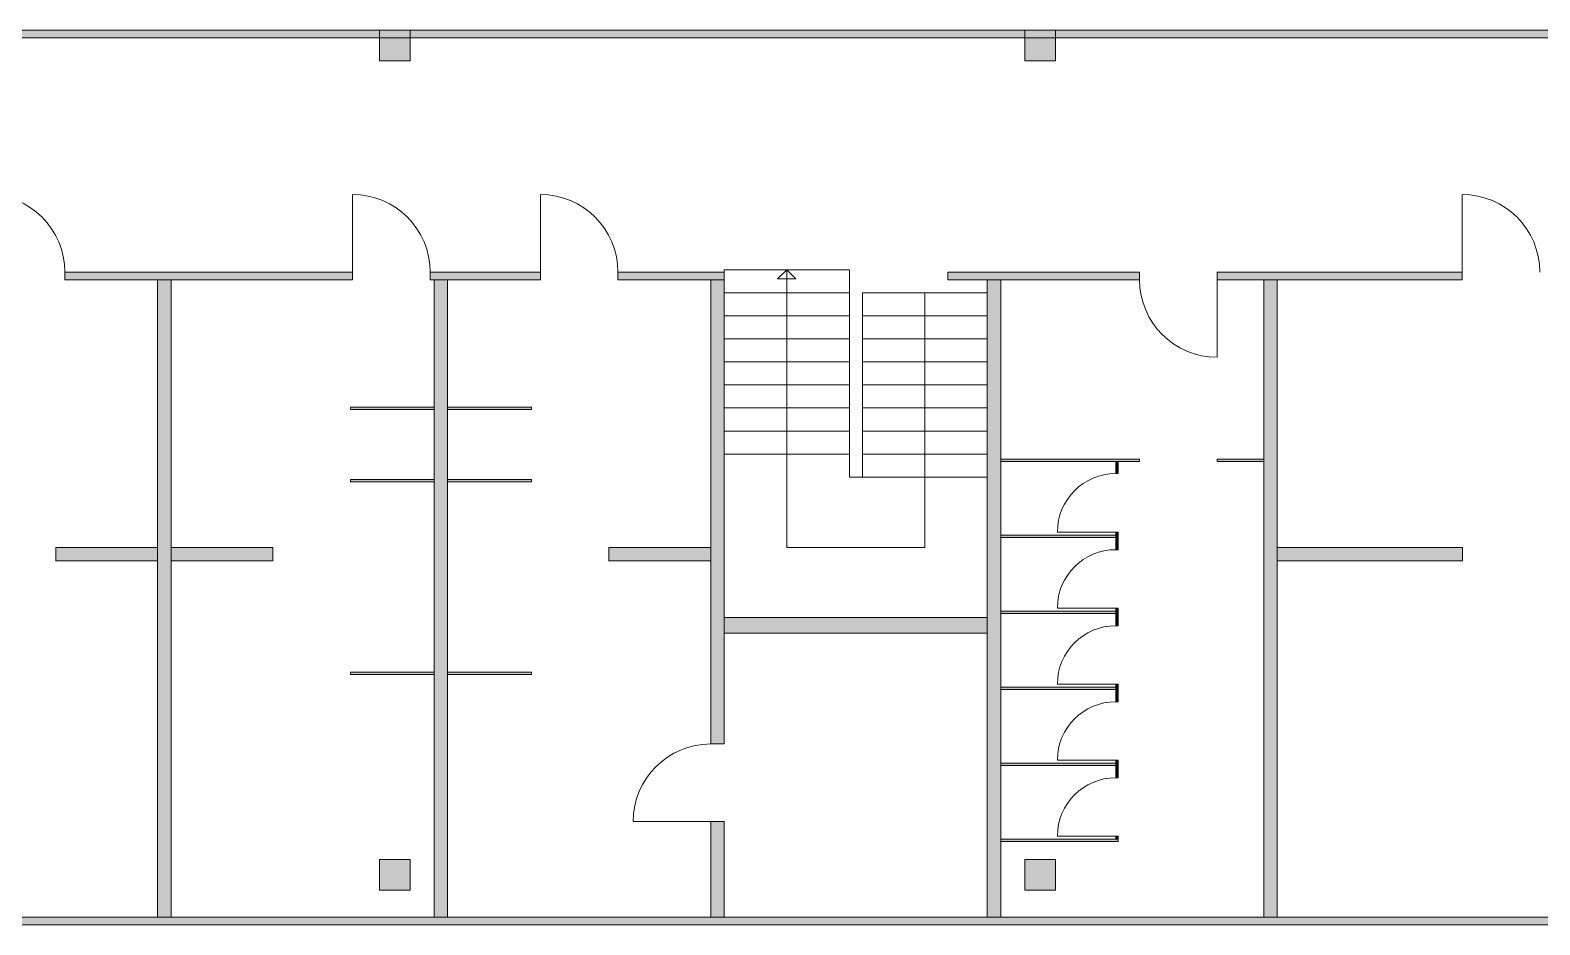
# Model space of a CAD drawing. Header units: inches. Extents: x 33931 to 204452, y 8264 to 159539.
# Drawn here: x 89855 to 109506, y 112664 to 124314 of the extents above; entities that cross this region are included whole.
import ezdxf

# ---------------------------------------------------------------- set-up
doc = ezdxf.new("R2010")
doc.units = ezdxf.units.IN
doc.header["$LTSCALE"] = 200
doc.header["$MEASUREMENT"] = 0
doc.linetypes.add('AUSGEZOGEN', pattern=[0])
doc.linetypes.add('Standardmuster', pattern=[0])
doc.layers.add('Grundebene', color=7, linetype='Continuous')

# ---------------------------------------------------------------- blocks, each defined once
blk = doc.blocks.new('COMPLEXOBJECT_11-3462')
at = {"layer": 'Grundebene', "color": 18, "linetype": 'AUSGEZOGEN', "lineweight": 13, "true_color": 0x000000}
for points in [[(98713.457615, 121063.75), (98713.457615, 115018.75), (98888.457615, 115018.75), (98888.457615, 121063.75), (98713.457615, 121063.75)], [(98888.457615, 112763.75), (98888.457615, 114008.75), (98713.457615, 114008.75), (98713.457615, 112763.75), (98888.457615, 112763.75)]]:
    blk.add_lwpolyline(points, dxfattribs=at)
blk = doc.blocks.new('COMPLEXOBJECT_46-351C')
at = {"layer": 'Grundebene', "color": 18, "linetype": 'AUSGEZOGEN', "lineweight": 13, "true_color": 0x000000}
for points in [[(78450.957615, 121163.75), (78450.957615, 121063.75), (78520.957615, 121063.75), (78520.957615, 121163.75), (78450.957615, 121163.75)], [(82095.957615, 121063.75), (82095.957615, 121163.75), (79530.957615, 121163.75), (79530.957615, 121063.75), (82095.957615, 121063.75)], [(83105.957615, 121163.75), (83105.957615, 121063.75), (85695.957615, 121063.75), (85695.957615, 121163.75), (83105.957615, 121163.75)], [(89295.957615, 121063.75), (89295.957615, 121163.75), (86705.957615, 121163.75), (86705.957615, 121063.75), (89295.957615, 121063.75)], [(94052.207615, 121163.75), (90305.957615, 121163.75), (90305.957615, 121063.75), (94052.207615, 121063.75), (94052.207615, 121163.75)], [(96495.957615, 121063.75), (96495.957615, 121163.75), (95062.207615, 121163.75), (95062.207615, 121063.75), (96495.957615, 121063.75)], [(98888.457615, 121163.75), (97505.957615, 121163.75), (97505.957615, 121063.75), (98888.457615, 121063.75), (98888.457615, 121163.75)]]:
    blk.add_lwpolyline(points, dxfattribs=at)
blk = doc.blocks.new('COMPLEXOBJECT_47-3525')
at = {"layer": 'Grundebene', "color": 18, "linetype": 'AUSGEZOGEN', "lineweight": 13, "true_color": 0x000000}
for points in [[(101800.957615, 121163.75), (101800.957615, 121063.75), (104295.957615, 121063.75), (104295.957615, 121163.75), (101800.957615, 121163.75)], [(108495.957615, 121063.75), (108495.957615, 121163.75), (105305.957615, 121163.75), (105305.957615, 121063.75), (108495.957615, 121063.75)]]:
    blk.add_lwpolyline(points, dxfattribs=at)
blk = doc.blocks.new('COMPLEXOBJECT_87-360D')
at = {"layer": 'Grundebene', "color": 18, "linetype": 'AUSGEZOGEN', "lineweight": 13, "true_color": 0x000000}
for points in [[(104295.957615, 118728.75), (102488.457615, 118728.75), (102488.457615, 118698.75), (104295.957615, 118698.75), (104295.957615, 118728.75)], [(105913.457615, 118728.75), (105305.957615, 118728.75), (105305.957615, 118698.75), (105913.457615, 118698.75), (105913.457615, 118728.75)]]:
    blk.add_lwpolyline(points, dxfattribs=at)
blk = doc.blocks.new('COMPLEXOBJECT_120-36FB')
at = {"layer": 'Grundebene', "color": 18, "linetype": 'AUSGEZOGEN', "lineweight": 13, "true_color": 0x000000}
for points in [[(103985.957615, 118698.75), (103985.957615, 118538.75), (104015.957615, 118538.75), (104015.957615, 118698.75), (103985.957615, 118698.75)], [(104015.957615, 117548.75), (104015.957615, 117778.75), (103985.957615, 117778.75), (103985.957615, 117548.75), (104015.957615, 117548.75)], [(103985.957615, 116788.75), (103985.957615, 116558.75), (104015.957615, 116558.75), (104015.957615, 116788.75), (103985.957615, 116788.75)], [(104015.957615, 115568.75), (104015.957615, 115798.75), (103985.957615, 115798.75), (103985.957615, 115568.75), (104015.957615, 115568.75)], [(104015.957615, 114578.75), (104015.957615, 114808.75), (103985.957615, 114808.75), (103985.957615, 114578.75), (104015.957615, 114578.75)], [(104015.957615, 113778.75), (104015.957615, 113818.75), (103985.957615, 113818.75), (103985.957615, 113778.75), (104015.957615, 113778.75)]]:
    blk.add_lwpolyline(points, dxfattribs=at)
blk = doc.blocks.new('door-4E56')
at = {"layer": 'Grundebene', "color": 18, "linetype": 'Standardmuster', "lineweight": 13, "true_color": 0x000000}
blk.add_line((89295.957615, 121163.75), (89295.957615, 122173.75), dxfattribs=at)
blk.add_arc((89295.957615, 121163.75), 1010, 0, 90, dxfattribs=at)
blk = doc.blocks.new('door-4E5E')
at = {"layer": 'Grundebene', "color": 18, "linetype": 'Standardmuster', "lineweight": 13, "true_color": 0x000000}
blk.add_line((94052.207615, 121163.75), (94052.207615, 122173.75), dxfattribs=at)
blk.add_arc((94052.207615, 121163.75), 1010, 0, 90, dxfattribs=at)
blk = doc.blocks.new('door-4E66')
at = {"layer": 'Grundebene', "color": 18, "linetype": 'Standardmuster', "lineweight": 13, "true_color": 0x000000}
blk.add_line((96495.957615, 121163.75), (96495.957615, 122173.75), dxfattribs=at)
blk.add_arc((96495.957615, 121163.75), 1010, 0, 90, dxfattribs=at)
blk = doc.blocks.new('door-4E6E')
at = {"layer": 'Grundebene', "color": 18, "linetype": 'Standardmuster', "lineweight": 13, "true_color": 0x000000}
blk.add_line((108495.957615, 121163.75), (108495.957615, 122173.75), dxfattribs=at)
blk.add_arc((108495.957615, 121163.75), 1010, 0, 90, dxfattribs=at)
blk = doc.blocks.new('door-4ED6')
at = {"layer": 'Grundebene', "color": 18, "linetype": 'Standardmuster', "lineweight": 13, "true_color": 0x000000}
blk.add_line((105305.957615, 121063.75), (105305.957615, 120053.75), dxfattribs=at)
blk.add_arc((105305.957615, 121063.75), 1010, 180, 270, dxfattribs=at)
blk = doc.blocks.new('door-4EDE')
at = {"layer": 'Grundebene', "color": 18, "linetype": 'Standardmuster', "lineweight": 13, "true_color": 0x000000}
blk.add_line((98713.457615, 114008.75), (97703.457615, 114008.75), dxfattribs=at)
blk.add_arc((98713.457615, 114008.75), 1010, 90, 180, dxfattribs=at)
blk = doc.blocks.new('door-4EF0')
at = {"layer": 'Grundebene', "color": 18, "linetype": 'Standardmuster', "lineweight": 13, "true_color": 0x000000}
blk.add_line((103985.957615, 117778.75), (103225.957615, 117778.75), dxfattribs=at)
blk.add_arc((103985.957615, 117778.75), 760, 90, 180, dxfattribs=at)
blk = doc.blocks.new('door-4EF8')
at = {"layer": 'Grundebene', "color": 18, "linetype": 'Standardmuster', "lineweight": 13, "true_color": 0x000000}
blk.add_line((103985.957615, 116788.75), (103225.957615, 116788.75), dxfattribs=at)
blk.add_arc((103985.957615, 116788.75), 760, 90, 180, dxfattribs=at)
blk = doc.blocks.new('door-4F00')
at = {"layer": 'Grundebene', "color": 18, "linetype": 'Standardmuster', "lineweight": 13, "true_color": 0x000000}
blk.add_line((103985.957615, 115798.75), (103225.957615, 115798.75), dxfattribs=at)
blk.add_arc((103985.957615, 115798.75), 760, 90, 180, dxfattribs=at)
blk = doc.blocks.new('door-4F08')
at = {"layer": 'Grundebene', "color": 18, "linetype": 'Standardmuster', "lineweight": 13, "true_color": 0x000000}
blk.add_line((103985.957615, 114808.75), (103225.957615, 114808.75), dxfattribs=at)
blk.add_arc((103985.957615, 114808.75), 760, 90, 180, dxfattribs=at)
blk = doc.blocks.new('door-4F10')
at = {"layer": 'Grundebene', "color": 18, "linetype": 'Standardmuster', "lineweight": 13, "true_color": 0x000000}
blk.add_line((103985.957615, 113818.75), (103225.957615, 113818.75), dxfattribs=at)
blk.add_arc((103985.957615, 113818.75), 760, 90, 180, dxfattribs=at)

msp = doc.modelspace()

# ---------------------------------------------------------------- hatches: boundary and pattern name
at = {"layer": 'Grundebene', "true_color": 0x000000, "transparency": 33554687}
for points in [[(131395.517269, 124313.75), (131395.517269, 124213.75), (79550.957615, 124213.75), (79550.957615, 124313.75)], [(79550.957615, 124313.75), (149290.970575, 124313.75), (149291.037035, 124213.75), (79550.957615, 124213.75)], [(94800.957615, 123913.75), (94400.957615, 123913.75), (94400.957615, 124313.75), (94800.957615, 124313.75)], [(94800.957615, 123913.75), (94400.957615, 123913.75), (94400.957615, 124313.75), (94800.957615, 124313.75)], [(103200.957615, 123913.75), (102800.957615, 123913.75), (102800.957615, 124313.75), (103200.957615, 124313.75)], [(103200.957615, 123913.75), (102800.957615, 123913.75), (102800.957615, 124313.75), (103200.957615, 124313.75)], [(90305.957615, 121163.75), (94052.207615, 121163.75), (94052.207615, 121063.75), (90305.957615, 121063.75)], [(90305.957615, 121163.75), (94052.207615, 121163.75), (94052.207615, 121063.75), (90305.957615, 121063.75)], [(91513.457615, 112763.75), (91513.457615, 121063.75), (91688.457615, 121063.75), (91688.457615, 112763.75)], [(91513.457615, 112763.75), (91513.457615, 121063.75), (91688.457615, 121063.75), (91688.457615, 112763.75)], [(96495.957615, 121163.75), (96495.957615, 121063.75), (95062.207615, 121063.75), (95062.207615, 121163.75)], [(96495.957615, 121163.75), (96495.957615, 121063.75), (95062.207615, 121063.75), (95062.207615, 121163.75)], [(95113.457615, 112763.75), (95113.457615, 121063.75), (95288.457615, 121063.75), (95288.457615, 112763.75)], [(95113.457615, 112763.75), (95113.457615, 121063.75), (95288.457615, 121063.75), (95288.457615, 112763.75)], [(97505.957615, 121163.75), (98888.457615, 121163.75), (98888.457615, 121063.75), (97505.957615, 121063.75)], [(97505.957615, 121163.75), (98888.457615, 121163.75), (98888.457615, 121063.75), (97505.957615, 121063.75)], [(98713.457615, 115018.75), (98713.457615, 121063.75), (98888.457615, 121063.75), (98888.457615, 115018.75)], [(98713.457615, 115018.75), (98713.457615, 121063.75), (98888.457615, 121063.75), (98888.457615, 115018.75)], [(101800.957615, 121063.75), (101800.957615, 121163.75), (104295.957615, 121163.75), (104295.957615, 121063.75)], [(101800.957615, 121063.75), (101800.957615, 121163.75), (104295.957615, 121163.75), (104295.957615, 121063.75)], [(102313.457615, 112763.75), (102313.457615, 121063.75), (102488.457615, 121063.75), (102488.457615, 112763.75)], [(102313.457615, 112763.75), (102313.457615, 121063.75), (102488.457615, 121063.75), (102488.457615, 112763.75)], [(108495.957615, 121163.75), (108495.957615, 121063.75), (105305.957615, 121063.75), (105305.957615, 121163.75)], [(108495.957615, 121163.75), (108495.957615, 121063.75), (105305.957615, 121063.75), (105305.957615, 121163.75)], [(105913.457615, 112763.75), (105913.457615, 121063.75), (106088.457615, 121063.75), (106088.457615, 112763.75)], [(105913.457615, 112763.75), (105913.457615, 121063.75), (106088.457615, 121063.75), (106088.457615, 112763.75)], [(95113.457615, 119373.75), (94023.457615, 119373.75), (94023.457615, 119403.75), (95113.457615, 119403.75)], [(95113.457615, 119373.75), (94023.457615, 119373.75), (94023.457615, 119403.75), (95113.457615, 119403.75)], [(96378.457615, 119373.75), (95288.457615, 119373.75), (95288.457615, 119403.75), (96378.457615, 119403.75)], [(96378.457615, 119373.75), (95288.457615, 119373.75), (95288.457615, 119403.75), (96378.457615, 119403.75)], [(102488.457615, 118728.75), (104295.957615, 118728.75), (104295.957615, 118698.75), (102488.457615, 118698.75)], [(102488.457615, 118728.75), (104295.957615, 118728.75), (104295.957615, 118698.75), (102488.457615, 118698.75)], [(103985.957615, 118538.75), (103985.957615, 118698.75), (104015.957615, 118698.75), (104015.957615, 118538.75)], [(103985.957615, 118538.75), (103985.957615, 118698.75), (104015.957615, 118698.75), (104015.957615, 118538.75)], [(105305.957615, 118728.75), (105913.457615, 118728.75), (105913.457615, 118698.75), (105305.957615, 118698.75)], [(105305.957615, 118728.75), (105913.457615, 118728.75), (105913.457615, 118698.75), (105305.957615, 118698.75)], [(95113.457615, 118433.75), (94023.457615, 118433.75), (94023.457615, 118463.75), (95113.457615, 118463.75)], [(95113.457615, 118433.75), (94023.457615, 118433.75), (94023.457615, 118463.75), (95113.457615, 118463.75)], [(96378.457615, 118433.75), (95288.457615, 118433.75), (95288.457615, 118463.75), (96378.457615, 118463.75)], [(96378.457615, 118433.75), (95288.457615, 118433.75), (95288.457615, 118463.75), (96378.457615, 118463.75)], [(103985.957615, 117708.75), (102488.457615, 117708.75), (102488.457615, 117738.75), (103985.957615, 117738.75)], [(103985.957615, 117708.75), (102488.457615, 117708.75), (102488.457615, 117738.75), (103985.957615, 117738.75)], [(104015.957615, 117778.75), (104015.957615, 117548.75), (103985.957615, 117548.75), (103985.957615, 117778.75)], [(104015.957615, 117778.75), (104015.957615, 117548.75), (103985.957615, 117548.75), (103985.957615, 117778.75)], [(91513.457615, 117403.75), (90188.457615, 117403.75), (90188.457615, 117578.75), (91513.457615, 117578.75)], [(91513.457615, 117403.75), (90188.457615, 117403.75), (90188.457615, 117578.75), (91513.457615, 117578.75)], [(93013.457615, 117403.75), (91688.457615, 117403.75), (91688.457615, 117578.75), (93013.457615, 117578.75)], [(93013.457615, 117403.75), (91688.457615, 117403.75), (91688.457615, 117578.75), (93013.457615, 117578.75)], [(98713.457615, 117403.75), (97388.457615, 117403.75), (97388.457615, 117578.75), (98713.457615, 117578.75)], [(98713.457615, 117403.75), (97388.457615, 117403.75), (97388.457615, 117578.75), (98713.457615, 117578.75)], [(108500.957615, 117403.75), (106088.457615, 117403.75), (106088.457615, 117578.75), (108500.957615, 117578.75)], [(108500.957615, 117403.75), (106088.457615, 117403.75), (106088.457615, 117578.75), (108500.957615, 117578.75)], [(103985.957615, 116718.75), (102488.457615, 116718.75), (102488.457615, 116748.75), (103985.957615, 116748.75)], [(103985.957615, 116718.75), (102488.457615, 116718.75), (102488.457615, 116748.75), (103985.957615, 116748.75)], [(103985.957615, 116558.75), (103985.957615, 116788.75), (104015.957615, 116788.75), (104015.957615, 116558.75)], [(103985.957615, 116558.75), (103985.957615, 116788.75), (104015.957615, 116788.75), (104015.957615, 116558.75)], [(102313.457615, 116463.75), (98888.457615, 116463.75), (98888.457615, 116663.75), (102313.457615, 116663.75)], [(102313.457615, 116463.75), (98888.457615, 116463.75), (98888.457615, 116663.75), (102313.457615, 116663.75)], [(95113.457615, 115923.75), (94023.457615, 115923.75), (94023.457615, 115953.75), (95113.457615, 115953.75)], [(95113.457615, 115923.75), (94023.457615, 115923.75), (94023.457615, 115953.75), (95113.457615, 115953.75)], [(96378.457615, 115923.75), (95288.457615, 115923.75), (95288.457615, 115953.75), (96378.457615, 115953.75)], [(96378.457615, 115923.75), (95288.457615, 115923.75), (95288.457615, 115953.75), (96378.457615, 115953.75)], [(103985.957615, 115728.75), (102488.457615, 115728.75), (102488.457615, 115758.75), (103985.957615, 115758.75)], [(103985.957615, 115728.75), (102488.457615, 115728.75), (102488.457615, 115758.75), (103985.957615, 115758.75)], [(104015.957615, 115798.75), (104015.957615, 115568.75), (103985.957615, 115568.75), (103985.957615, 115798.75)], [(104015.957615, 115798.75), (104015.957615, 115568.75), (103985.957615, 115568.75), (103985.957615, 115798.75)], [(103985.957615, 114738.75), (102488.457615, 114738.75), (102488.457615, 114768.75), (103985.957615, 114768.75)], [(103985.957615, 114738.75), (102488.457615, 114738.75), (102488.457615, 114768.75), (103985.957615, 114768.75)], [(104015.957615, 114808.75), (104015.957615, 114578.75), (103985.957615, 114578.75), (103985.957615, 114808.75)], [(104015.957615, 114808.75), (104015.957615, 114578.75), (103985.957615, 114578.75), (103985.957615, 114808.75)], [(98888.457615, 114008.75), (98888.457615, 112763.75), (98713.457615, 112763.75), (98713.457615, 114008.75)], [(98888.457615, 114008.75), (98888.457615, 112763.75), (98713.457615, 112763.75), (98713.457615, 114008.75)], [(104015.957615, 113818.75), (104015.957615, 113778.75), (103985.957615, 113778.75), (103985.957615, 113818.75)], [(104015.957615, 113818.75), (104015.957615, 113778.75), (103985.957615, 113778.75), (103985.957615, 113818.75)], [(104015.957615, 113748.75), (102488.457615, 113748.75), (102488.457615, 113778.75), (104015.957615, 113778.75)], [(104015.957615, 113748.75), (102488.457615, 113748.75), (102488.457615, 113778.75), (104015.957615, 113778.75)], [(94800.957615, 113113.75), (94400.957615, 113113.75), (94400.957615, 113513.75), (94800.957615, 113513.75)], [(94800.957615, 113113.75), (94400.957615, 113113.75), (94400.957615, 113513.75), (94800.957615, 113513.75)], [(103200.957615, 113113.75), (102800.957615, 113113.75), (102800.957615, 113513.75), (103200.957615, 113513.75)], [(103200.957615, 113113.75), (102800.957615, 113113.75), (102800.957615, 113513.75), (103200.957615, 113513.75)], [(131395.517269, 112763.75), (131395.517269, 112663.75), (77150.957615, 112663.75), (77150.957615, 112763.75)], [(150448.713495, 112663.75), (77150.957615, 112663.75), (77150.957615, 112763.75), (150448.647035, 112763.75)]]:
    msp.add_hatch(color=18, dxfattribs=at).paths.add_polyline_path(points, flags=0)

# ---------------------------------------------------------------- linework, layer by layer
at = {"layer": 'Grundebene', "color": 18, "linetype": 'AUSGEZOGEN', "lineweight": 13, "true_color": 0x000000}
for p, q in [((131395.517269, 124313.75), (79550.957615, 124313.75)), ((149290.970575, 124313.75), (79550.957615, 124313.75)), ((79550.957615, 124213.75), (131395.517269, 124213.75)), ((79550.957615, 124213.75), (149291.037035, 124213.75)), ((94800.957615, 124313.75), (94400.957615, 124313.75)), ((94400.957615, 124313.75), (94400.957615, 123913.75)), ((94800.957615, 124313.75), (94400.957615, 124313.75)), ((94400.957615, 124313.75), (94400.957615, 123913.75)), ((94800.957615, 123913.75), (94800.957615, 124313.75)), ((94800.957615, 123913.75), (94800.957615, 124313.75)), ((103200.957615, 124313.75), (102800.957615, 124313.75)), ((102800.957615, 124313.75), (102800.957615, 123913.75)), ((103200.957615, 124313.75), (102800.957615, 124313.75)), ((102800.957615, 124313.75), (102800.957615, 123913.75)), ((103200.957615, 123913.75), (103200.957615, 124313.75)), ((103200.957615, 123913.75), (103200.957615, 124313.75)), ((94400.957615, 123913.75), (94800.957615, 123913.75)), ((94400.957615, 123913.75), (94800.957615, 123913.75)), ((102800.957615, 123913.75), (103200.957615, 123913.75)), ((102800.957615, 123913.75), (103200.957615, 123913.75)), ((94052.207615, 121163.75), (90305.957615, 121163.75)), ((94052.207615, 121163.75), (90305.957615, 121163.75)), ((90305.957615, 121063.75), (94052.207615, 121063.75)), ((90305.957615, 121063.75), (94052.207615, 121063.75)), ((91513.457615, 121063.75), (91513.457615, 112763.75)), ((91688.457615, 121063.75), (91513.457615, 121063.75)), ((91513.457615, 121063.75), (91513.457615, 112763.75)), ((91688.457615, 121063.75), (91513.457615, 121063.75)), ((91688.457615, 112763.75), (91688.457615, 121063.75)), ((91688.457615, 112763.75), (91688.457615, 121063.75)), ((96495.957615, 121163.75), (95062.207615, 121163.75)), ((96495.957615, 121163.75), (95062.207615, 121163.75)), ((95062.207615, 121063.75), (96495.957615, 121063.75)), ((95062.207615, 121063.75), (96495.957615, 121063.75)), ((95113.457615, 121063.75), (95113.457615, 112763.75)), ((95113.457615, 121063.75), (95113.457615, 112763.75)), ((95288.457615, 112763.75), (95288.457615, 121063.75)), ((95288.457615, 112763.75), (95288.457615, 121063.75)), ((98888.457615, 121163.75), (97505.957615, 121163.75)), ((98888.457615, 121163.75), (97505.957615, 121163.75)), ((97505.957615, 121063.75), (98713.457615, 121063.75)), ((97505.957615, 121063.75), (98713.457615, 121063.75)), ((98713.457615, 121063.75), (98713.457615, 115018.75)), ((98713.457615, 121063.75), (98713.457615, 115018.75)), ((98888.457615, 121193.85), (98888.457615, 120893.85)), ((100518.457615, 121193.85), (98888.457615, 121193.85)), ((98888.457615, 121193.85), (98888.457615, 120893.85)), ((100518.457615, 121193.85), (98888.457615, 121193.85)), ((98888.457615, 121063.75), (98888.457615, 121163.75)), ((98888.457615, 121063.75), (98888.457615, 121163.75)), ((98888.457615, 115018.75), (98888.457615, 121063.75)), ((98888.457615, 115018.75), (98888.457615, 121063.75)), ((99703.457615, 117578.85), (99703.457615, 121193.85)), ((99703.457615, 117578.85), (99703.457615, 121193.85)), ((100518.457615, 120893.85), (100518.457615, 121193.85)), ((100518.457615, 120893.85), (100518.457615, 121193.85)), ((101800.957615, 121163.75), (101800.957615, 121063.75)), ((104295.957615, 121163.75), (101800.957615, 121163.75)), ((101800.957615, 121163.75), (101800.957615, 121063.75)), ((104295.957615, 121163.75), (101800.957615, 121163.75)), ((101800.957615, 121063.75), (104295.957615, 121063.75)), ((101800.957615, 121063.75), (104295.957615, 121063.75)), ((102313.457615, 121063.75), (102313.457615, 116263.75)), ((102488.457615, 121063.75), (102313.457615, 121063.75)), ((102313.457615, 121063.75), (102313.457615, 116263.75)), ((102488.457615, 121063.75), (102313.457615, 121063.75)), ((102488.457615, 116263.75), (102488.457615, 121063.75)), ((102488.457615, 116263.75), (102488.457615, 121063.75)), ((104295.957615, 121163.75), (104295.957615, 121063.75)), ((104295.957615, 121163.75), (104295.957615, 121063.75)), ((108495.957615, 121163.75), (105305.957615, 121163.75)), ((105305.957615, 121063.75), (105305.957615, 121163.75)), ((108495.957615, 121163.75), (105305.957615, 121163.75)), ((105305.957615, 121063.75), (105305.957615, 121163.75)), ((105305.957615, 121063.75), (108495.957615, 121063.75)), ((105305.957615, 121063.75), (108495.957615, 121063.75)), ((106088.457615, 121063.75), (105913.457615, 121063.75)), ((105913.457615, 121063.75), (105913.457615, 117578.75)), ((106088.457615, 121063.75), (105913.457615, 121063.75)), ((105913.457615, 121063.75), (105913.457615, 117578.75)), ((106088.457615, 117578.75), (106088.457615, 121063.75)), ((106088.457615, 117578.75), (106088.457615, 121063.75)), ((98888.457615, 120893.85), (98888.457615, 120593.85)), ((98888.457615, 120893.85), (100518.457615, 120893.85)), ((98888.457615, 120893.85), (98888.457615, 120593.85)), ((98888.457615, 120893.85), (100518.457615, 120893.85)), ((100518.457615, 120593.85), (100518.457615, 120893.85)), ((100518.457615, 120593.85), (100518.457615, 120893.85)), ((100688.457615, 120893.85), (100688.457615, 120593.85)), ((102313.457615, 120893.85), (100688.457615, 120893.85)), ((100688.457615, 120893.85), (100688.457615, 120593.85)), ((102313.457615, 120893.85), (100688.457615, 120893.85)), ((101500.957615, 120893.85), (101500.957615, 117578.85)), ((101500.957615, 120893.85), (101500.957615, 117578.85)), ((102313.457615, 120593.85), (102313.457615, 120893.85)), ((102313.457615, 120593.85), (102313.457615, 120893.85)), ((98888.457615, 120593.85), (100518.457615, 120593.85)), ((98888.457615, 120593.85), (98888.457615, 120293.85)), ((98888.457615, 120593.85), (100518.457615, 120593.85)), ((98888.457615, 120593.85), (98888.457615, 120293.85)), ((100518.457615, 120293.85), (100518.457615, 120593.85)), ((100518.457615, 120293.85), (100518.457615, 120593.85)), ((100688.457615, 120593.85), (100688.457615, 120293.85)), ((102313.457615, 120593.85), (100688.457615, 120593.85)), ((100688.457615, 120593.85), (100688.457615, 120293.85)), ((102313.457615, 120593.85), (100688.457615, 120593.85)), ((102313.457615, 120293.85), (102313.457615, 120593.85)), ((102313.457615, 120293.85), (102313.457615, 120593.85)), ((98888.457615, 120293.85), (100518.457615, 120293.85)), ((98888.457615, 120293.85), (98888.457615, 119993.85)), ((98888.457615, 120293.85), (100518.457615, 120293.85)), ((98888.457615, 120293.85), (98888.457615, 119993.85)), ((100518.457615, 119993.85), (100518.457615, 120293.85)), ((100518.457615, 119993.85), (100518.457615, 120293.85)), ((102313.457615, 120293.85), (100688.457615, 120293.85)), ((100688.457615, 120293.85), (100688.457615, 119993.85)), ((102313.457615, 120293.85), (100688.457615, 120293.85)), ((100688.457615, 120293.85), (100688.457615, 119993.85)), ((102313.457615, 119993.85), (102313.457615, 120293.85)), ((102313.457615, 119993.85), (102313.457615, 120293.85)), ((98888.457615, 119993.85), (98888.457615, 119693.85)), ((98888.457615, 119993.85), (100518.457615, 119993.85)), ((98888.457615, 119993.85), (98888.457615, 119693.85)), ((98888.457615, 119993.85), (100518.457615, 119993.85)), ((100518.457615, 119693.85), (100518.457615, 119993.85)), ((100518.457615, 119693.85), (100518.457615, 119993.85)), ((100688.457615, 119993.85), (100688.457615, 119693.85)), ((102313.457615, 119993.85), (100688.457615, 119993.85)), ((100688.457615, 119993.85), (100688.457615, 119693.85)), ((102313.457615, 119993.85), (100688.457615, 119993.85)), ((102313.457615, 119693.85), (102313.457615, 119993.85)), ((102313.457615, 119693.85), (102313.457615, 119993.85)), ((98888.457615, 119693.85), (100518.457615, 119693.85)), ((98888.457615, 119693.85), (98888.457615, 119393.85)), ((98888.457615, 119693.85), (100518.457615, 119693.85)), ((98888.457615, 119693.85), (98888.457615, 119393.85)), ((100518.457615, 119393.85), (100518.457615, 119693.85)), ((100518.457615, 119393.85), (100518.457615, 119693.85)), ((102313.457615, 119693.85), (100688.457615, 119693.85)), ((100688.457615, 119693.85), (100688.457615, 119393.85)), ((102313.457615, 119693.85), (100688.457615, 119693.85)), ((100688.457615, 119693.85), (100688.457615, 119393.85)), ((102313.457615, 119393.85), (102313.457615, 119693.85)), ((102313.457615, 119393.85), (102313.457615, 119693.85)), ((94023.457615, 119403.75), (94023.457615, 119373.75)), ((95113.457615, 119403.75), (94023.457615, 119403.75)), ((94023.457615, 119403.75), (94023.457615, 119373.75)), ((95113.457615, 119403.75), (94023.457615, 119403.75)), ((94023.457615, 119373.75), (95113.457615, 119373.75)), ((94023.457615, 119373.75), (95113.457615, 119373.75)), ((95113.457615, 119373.75), (95113.457615, 119403.75)), ((95113.457615, 119373.75), (95113.457615, 119403.75)), ((96378.457615, 119403.75), (95288.457615, 119403.75)), ((95288.457615, 119403.75), (95288.457615, 119373.75)), ((96378.457615, 119403.75), (95288.457615, 119403.75)), ((95288.457615, 119403.75), (95288.457615, 119373.75)), ((95288.457615, 119373.75), (96378.457615, 119373.75)), ((95288.457615, 119373.75), (96378.457615, 119373.75)), ((96378.457615, 119373.75), (96378.457615, 119403.75)), ((96378.457615, 119373.75), (96378.457615, 119403.75)), ((98888.457615, 119393.85), (100518.457615, 119393.85)), ((98888.457615, 119393.85), (98888.457615, 119093.85)), ((98888.457615, 119393.85), (100518.457615, 119393.85)), ((98888.457615, 119393.85), (98888.457615, 119093.85)), ((100518.457615, 119093.85), (100518.457615, 119393.85)), ((100518.457615, 119093.85), (100518.457615, 119393.85)), ((100688.457615, 119393.85), (100688.457615, 119093.85)), ((102313.457615, 119393.85), (100688.457615, 119393.85)), ((100688.457615, 119393.85), (100688.457615, 119093.85)), ((102313.457615, 119393.85), (100688.457615, 119393.85)), ((102313.457615, 119093.85), (102313.457615, 119393.85)), ((102313.457615, 119093.85), (102313.457615, 119393.85)), ((98888.457615, 119093.85), (98888.457615, 118793.85)), ((98888.457615, 119093.85), (100518.457615, 119093.85)), ((98888.457615, 119093.85), (98888.457615, 118793.85)), ((98888.457615, 119093.85), (100518.457615, 119093.85)), ((100518.457615, 118793.85), (100518.457615, 119093.85)), ((100518.457615, 118793.85), (100518.457615, 119093.85)), ((102313.457615, 119093.85), (100688.457615, 119093.85)), ((100688.457615, 119093.85), (100688.457615, 118793.85)), ((102313.457615, 119093.85), (100688.457615, 119093.85)), ((100688.457615, 119093.85), (100688.457615, 118793.85)), ((102313.457615, 118793.85), (102313.457615, 119093.85)), ((102313.457615, 118793.85), (102313.457615, 119093.85)), ((98888.457615, 118793.85), (98888.457615, 118493.85)), ((98888.457615, 118793.85), (100518.457615, 118793.85)), ((98888.457615, 118793.85), (98888.457615, 118493.85)), ((98888.457615, 118793.85), (100518.457615, 118793.85)), ((100518.457615, 118493.85), (100518.457615, 118793.85)), ((100518.457615, 118493.85), (100518.457615, 118793.85)), ((100688.457615, 118793.85), (100688.457615, 118493.85)), ((102313.457615, 118793.85), (100688.457615, 118793.85)), ((100688.457615, 118793.85), (100688.457615, 118493.85)), ((102313.457615, 118793.85), (100688.457615, 118793.85)), ((102313.457615, 118493.85), (102313.457615, 118793.85)), ((102313.457615, 118493.85), (102313.457615, 118793.85)), ((94023.457615, 118463.75), (94023.457615, 118433.75)), ((95113.457615, 118463.75), (94023.457615, 118463.75)), ((94023.457615, 118463.75), (94023.457615, 118433.75)), ((95113.457615, 118463.75), (94023.457615, 118463.75)), ((94023.457615, 118433.75), (95113.457615, 118433.75)), ((94023.457615, 118433.75), (95113.457615, 118433.75)), ((95113.457615, 118433.75), (95113.457615, 118463.75)), ((95113.457615, 118433.75), (95113.457615, 118463.75)), ((96378.457615, 118463.75), (95288.457615, 118463.75)), ((95288.457615, 118463.75), (95288.457615, 118433.75)), ((96378.457615, 118463.75), (95288.457615, 118463.75)), ((95288.457615, 118463.75), (95288.457615, 118433.75)), ((95288.457615, 118433.75), (96378.457615, 118433.75)), ((95288.457615, 118433.75), (96378.457615, 118433.75)), ((96378.457615, 118433.75), (96378.457615, 118463.75)), ((96378.457615, 118433.75), (96378.457615, 118463.75)), ((98888.457615, 118493.85), (98888.457615, 116663.75)), ((98888.457615, 118493.85), (98888.457615, 116663.75)), ((100518.457615, 118493.75), (100518.457615, 118493.85)), ((100518.457615, 118493.75), (100518.457615, 118493.85)), ((100687.457615, 118493.75), (100518.457615, 118493.75)), ((100687.457615, 118493.75), (100518.457615, 118493.75)), ((100688.457615, 118493.75), (100687.457615, 118493.75)), ((100688.457615, 118493.75), (100687.457615, 118493.75)), ((102313.457615, 118493.85), (100688.457615, 118493.85)), ((100688.457615, 118493.85), (100688.457615, 118493.75)), ((102313.457615, 118493.85), (100688.457615, 118493.85)), ((100688.457615, 118493.85), (100688.457615, 118493.75)), ((102313.457615, 116663.75), (102313.457615, 118493.85)), ((102313.457615, 116663.75), (102313.457615, 118493.85)), ((91513.457615, 117578.75), (90188.457615, 117578.75)), ((90188.457615, 117578.75), (90188.457615, 117403.75)), ((91513.457615, 117578.75), (90188.457615, 117578.75)), ((90188.457615, 117578.75), (90188.457615, 117403.75)), ((91513.457615, 117403.75), (91513.457615, 117578.75)), ((91513.457615, 117403.75), (91513.457615, 117578.75)), ((93013.457615, 117578.75), (91688.457615, 117578.75)), ((91688.457615, 117578.75), (91688.457615, 117403.75)), ((93013.457615, 117578.75), (91688.457615, 117578.75)), ((91688.457615, 117578.75), (91688.457615, 117403.75)), ((93013.457615, 117403.75), (93013.457615, 117578.75)), ((93013.457615, 117403.75), (93013.457615, 117578.75)), ((98713.457615, 117578.75), (97388.457615, 117578.75)), ((97388.457615, 117578.75), (97388.457615, 117403.75)), ((98713.457615, 117578.75), (97388.457615, 117578.75)), ((97388.457615, 117578.75), (97388.457615, 117403.75)), ((98713.457615, 117403.75), (98713.457615, 117578.75)), ((98713.457615, 117403.75), (98713.457615, 117578.75)), ((101500.857615, 117578.75), (99703.557615, 117578.75)), ((101500.857615, 117578.75), (99703.557615, 117578.75)), ((105913.457615, 117578.75), (105913.457615, 112763.75)), ((105913.457615, 117578.75), (105913.457615, 112763.75)), ((106088.457615, 112763.75), (106088.457615, 117578.75)), ((106088.457615, 117578.75), (106088.457615, 117403.75)), ((108500.957615, 117578.75), (106088.457615, 117578.75)), ((106088.457615, 112763.75), (106088.457615, 117578.75)), ((106088.457615, 117578.75), (106088.457615, 117403.75)), ((108500.957615, 117578.75), (106088.457615, 117578.75)), ((108500.957615, 117403.75), (108500.957615, 117578.75)), ((108500.957615, 117403.75), (108500.957615, 117578.75)), ((90188.457615, 117403.75), (91513.457615, 117403.75)), ((90188.457615, 117403.75), (91513.457615, 117403.75)), ((91688.457615, 117403.75), (93013.457615, 117403.75)), ((91688.457615, 117403.75), (93013.457615, 117403.75)), ((97388.457615, 117403.75), (98713.457615, 117403.75)), ((97388.457615, 117403.75), (98713.457615, 117403.75)), ((106088.457615, 117403.75), (108500.957615, 117403.75)), ((106088.457615, 117403.75), (108500.957615, 117403.75)), ((102313.457615, 116663.75), (98888.457615, 116663.75)), ((98888.457615, 116663.75), (98888.457615, 116463.75)), ((98888.457615, 116663.75), (100687.457615, 116663.75)), ((102313.457615, 116663.75), (98888.457615, 116663.75)), ((98888.457615, 116663.75), (98888.457615, 116463.75)), ((98888.457615, 116663.75), (100687.457615, 116663.75)), ((100687.457615, 116663.75), (102313.457615, 116663.75)), ((100687.457615, 116663.75), (102313.457615, 116663.75)), ((102313.457615, 116463.75), (102313.457615, 116663.75)), ((102313.457615, 116463.75), (102313.457615, 116663.75)), ((98888.457615, 116463.75), (102313.457615, 116463.75)), ((98888.457615, 116463.75), (102313.457615, 116463.75)), ((102313.457615, 116263.75), (102313.457615, 112763.75)), ((102313.457615, 116263.75), (102313.457615, 112763.75)), ((102488.457615, 112763.75), (102488.457615, 116263.75)), ((102488.457615, 112763.75), (102488.457615, 116263.75)), ((95113.457615, 115953.75), (94023.457615, 115953.75)), ((94023.457615, 115953.75), (94023.457615, 115923.75)), ((95113.457615, 115953.75), (94023.457615, 115953.75)), ((94023.457615, 115953.75), (94023.457615, 115923.75)), ((95113.457615, 115923.75), (95113.457615, 115953.75)), ((95113.457615, 115923.75), (95113.457615, 115953.75)), ((95288.457615, 115953.75), (95288.457615, 115923.75)), ((96378.457615, 115953.75), (95288.457615, 115953.75)), ((95288.457615, 115953.75), (95288.457615, 115923.75)), ((96378.457615, 115953.75), (95288.457615, 115953.75)), ((96378.457615, 115923.75), (96378.457615, 115953.75)), ((96378.457615, 115923.75), (96378.457615, 115953.75)), ((94023.457615, 115923.75), (95113.457615, 115923.75)), ((94023.457615, 115923.75), (95113.457615, 115923.75)), ((95288.457615, 115923.75), (96378.457615, 115923.75)), ((95288.457615, 115923.75), (96378.457615, 115923.75)), ((98888.457615, 115018.75), (98713.457615, 115018.75)), ((98888.457615, 115018.75), (98713.457615, 115018.75)), ((98713.457615, 114008.75), (98713.457615, 112763.75)), ((98713.457615, 114008.75), (98888.457615, 114008.75)), ((98713.457615, 114008.75), (98713.457615, 112763.75)), ((98713.457615, 114008.75), (98888.457615, 114008.75)), ((98888.457615, 112763.75), (98888.457615, 114008.75)), ((98888.457615, 112763.75), (98888.457615, 114008.75)), ((94800.957615, 113513.75), (94400.957615, 113513.75)), ((94400.957615, 113513.75), (94400.957615, 113113.75)), ((94800.957615, 113513.75), (94400.957615, 113513.75)), ((94400.957615, 113513.75), (94400.957615, 113113.75)), ((94800.957615, 113113.75), (94800.957615, 113513.75)), ((94800.957615, 113113.75), (94800.957615, 113513.75)), ((102800.957615, 113513.75), (102800.957615, 113113.75)), ((103200.957615, 113513.75), (102800.957615, 113513.75)), ((102800.957615, 113513.75), (102800.957615, 113113.75)), ((103200.957615, 113513.75), (102800.957615, 113513.75)), ((103200.957615, 113113.75), (103200.957615, 113513.75)), ((103200.957615, 113113.75), (103200.957615, 113513.75)), ((94400.957615, 113113.75), (94800.957615, 113113.75)), ((94400.957615, 113113.75), (94800.957615, 113113.75)), ((102800.957615, 113113.75), (103200.957615, 113113.75)), ((102800.957615, 113113.75), (103200.957615, 113113.75)), ((131395.517269, 112763.75), (77150.957615, 112763.75)), ((150448.647035, 112763.75), (77150.957615, 112763.75)), ((77150.957615, 112663.75), (131395.517269, 112663.75)), ((77150.957615, 112663.75), (131395.517269, 112663.75)), ((77150.957615, 112663.75), (150448.713495, 112663.75)), ((91513.457615, 112763.75), (91688.457615, 112763.75)), ((91513.457615, 112763.75), (91688.457615, 112763.75)), ((95113.457615, 112763.75), (95288.457615, 112763.75)), ((95113.457615, 112763.75), (95288.457615, 112763.75)), ((98713.457615, 112763.75), (98888.457615, 112763.75)), ((98713.457615, 112763.75), (98888.457615, 112763.75)), ((102313.457615, 112763.75), (102488.457615, 112763.75)), ((102313.457615, 112763.75), (102488.457615, 112763.75)), ((105913.457615, 112763.75), (106088.457615, 112763.75)), ((105913.457615, 112763.75), (106088.457615, 112763.75))]:
    msp.add_line(p, q, dxfattribs=at)
for points in [[(149290.970575, 124313.75), (79550.957615, 124313.75), (79550.957615, 124213.75), (149291.037035, 124213.75), (149290.970575, 124313.75)], [(94400.957615, 123913.75), (94800.957615, 123913.75), (94800.957615, 124313.75), (94400.957615, 124313.75), (94400.957615, 123913.75)], [(102800.957615, 123913.75), (103200.957615, 123913.75), (103200.957615, 124313.75), (102800.957615, 124313.75), (102800.957615, 123913.75)], [(94052.207615, 121163.75), (90305.957615, 121163.75), (90305.957615, 121063.75), (94052.207615, 121063.75), (94052.207615, 121163.75)], [(91513.457615, 121063.75), (91513.457615, 112763.75), (91688.457615, 112763.75), (91688.457615, 121063.75), (91513.457615, 121063.75)], [(96495.957615, 121063.75), (96495.957615, 121163.75), (95062.207615, 121163.75), (95062.207615, 121063.75), (96495.957615, 121063.75)], [(95113.457615, 121063.75), (95113.457615, 112763.75), (95288.457615, 112763.75), (95288.457615, 121063.75), (95113.457615, 121063.75)], [(98888.457615, 121163.75), (97505.957615, 121163.75), (97505.957615, 121063.75), (98888.457615, 121063.75), (98888.457615, 121163.75)], [(98713.457615, 121063.75), (98713.457615, 115018.75), (98888.457615, 115018.75), (98888.457615, 121063.75), (98713.457615, 121063.75)], [(99703.457615, 121193.85), (99583.457615, 121073.85), (99823.457615, 121073.85), (99703.457615, 121193.85)], [(99703.457615, 121193.85), (99583.457615, 121073.85), (99823.457615, 121073.85), (99703.457615, 121193.85)], [(101800.957615, 121163.75), (101800.957615, 121063.75), (104295.957615, 121063.75), (104295.957615, 121163.75), (101800.957615, 121163.75)], [(102313.457615, 121063.75), (102313.457615, 112763.75), (102488.457615, 112763.75), (102488.457615, 121063.75), (102313.457615, 121063.75)], [(108495.957615, 121063.75), (108495.957615, 121163.75), (105305.957615, 121163.75), (105305.957615, 121063.75), (108495.957615, 121063.75)], [(105913.457615, 121063.75), (105913.457615, 112763.75), (106088.457615, 112763.75), (106088.457615, 121063.75), (105913.457615, 121063.75)], [(94023.457615, 119373.75), (95113.457615, 119373.75), (95113.457615, 119403.75), (94023.457615, 119403.75), (94023.457615, 119373.75)], [(95288.457615, 119373.75), (96378.457615, 119373.75), (96378.457615, 119403.75), (95288.457615, 119403.75), (95288.457615, 119373.75)], [(104295.957615, 118728.75), (102488.457615, 118728.75), (102488.457615, 118698.75), (104295.957615, 118698.75), (104295.957615, 118728.75)], [(103985.957615, 118698.75), (103985.957615, 118538.75), (104015.957615, 118538.75), (104015.957615, 118698.75), (103985.957615, 118698.75)], [(105913.457615, 118728.75), (105305.957615, 118728.75), (105305.957615, 118698.75), (105913.457615, 118698.75), (105913.457615, 118728.75)], [(94023.457615, 118433.75), (95113.457615, 118433.75), (95113.457615, 118463.75), (94023.457615, 118463.75), (94023.457615, 118433.75)], [(95288.457615, 118433.75), (96378.457615, 118433.75), (96378.457615, 118463.75), (95288.457615, 118463.75), (95288.457615, 118433.75)], [(102488.457615, 117708.75), (103985.957615, 117708.75), (103985.957615, 117738.75), (102488.457615, 117738.75), (102488.457615, 117708.75)], [(104015.957615, 117548.75), (104015.957615, 117778.75), (103985.957615, 117778.75), (103985.957615, 117548.75), (104015.957615, 117548.75)], [(90188.457615, 117403.75), (91513.457615, 117403.75), (91513.457615, 117578.75), (90188.457615, 117578.75), (90188.457615, 117403.75)], [(91688.457615, 117403.75), (93013.457615, 117403.75), (93013.457615, 117578.75), (91688.457615, 117578.75), (91688.457615, 117403.75)], [(97388.457615, 117403.75), (98713.457615, 117403.75), (98713.457615, 117578.75), (97388.457615, 117578.75), (97388.457615, 117403.75)], [(106088.457615, 117403.75), (108500.957615, 117403.75), (108500.957615, 117578.75), (106088.457615, 117578.75), (106088.457615, 117403.75)], [(102488.457615, 116718.75), (103985.957615, 116718.75), (103985.957615, 116748.75), (102488.457615, 116748.75), (102488.457615, 116718.75)], [(103985.957615, 116788.75), (103985.957615, 116558.75), (104015.957615, 116558.75), (104015.957615, 116788.75), (103985.957615, 116788.75)], [(98888.457615, 116463.75), (102313.457615, 116463.75), (102313.457615, 116663.75), (98888.457615, 116663.75), (98888.457615, 116463.75)], [(94023.457615, 115923.75), (95113.457615, 115923.75), (95113.457615, 115953.75), (94023.457615, 115953.75), (94023.457615, 115923.75)], [(95288.457615, 115923.75), (96378.457615, 115923.75), (96378.457615, 115953.75), (95288.457615, 115953.75), (95288.457615, 115923.75)], [(102488.457615, 115728.75), (103985.957615, 115728.75), (103985.957615, 115758.75), (102488.457615, 115758.75), (102488.457615, 115728.75)], [(104015.957615, 115568.75), (104015.957615, 115798.75), (103985.957615, 115798.75), (103985.957615, 115568.75), (104015.957615, 115568.75)], [(102488.457615, 114738.75), (103985.957615, 114738.75), (103985.957615, 114768.75), (102488.457615, 114768.75), (102488.457615, 114738.75)], [(104015.957615, 114578.75), (104015.957615, 114808.75), (103985.957615, 114808.75), (103985.957615, 114578.75), (104015.957615, 114578.75)], [(98888.457615, 112763.75), (98888.457615, 114008.75), (98713.457615, 114008.75), (98713.457615, 112763.75), (98888.457615, 112763.75)], [(104015.957615, 113778.75), (104015.957615, 113818.75), (103985.957615, 113818.75), (103985.957615, 113778.75), (104015.957615, 113778.75)], [(102488.457615, 113748.75), (104015.957615, 113748.75), (104015.957615, 113778.75), (102488.457615, 113778.75), (102488.457615, 113748.75)], [(94400.957615, 113113.75), (94800.957615, 113113.75), (94800.957615, 113513.75), (94400.957615, 113513.75), (94400.957615, 113113.75)], [(102800.957615, 113113.75), (103200.957615, 113113.75), (103200.957615, 113513.75), (102800.957615, 113513.75), (102800.957615, 113113.75)], [(77150.957615, 112663.75), (150448.713495, 112663.75), (150448.647035, 112763.75), (77150.957615, 112763.75), (77150.957615, 112663.75)]]:
    msp.add_lwpolyline(points, dxfattribs=at)
for centre, start, end in [((99703.557615, 117578.85), 180, 269.9999999888), ((99703.557615, 117578.85), 180, 269.9999999888), ((101500.857615, 117578.85), 270.0000000167, 0.0000000055), ((101500.857615, 117578.85), 270, 359.9999999888)]:
    msp.add_arc(centre, 0.1, start, end, dxfattribs=at)

# ---------------------------------------------------------------- block references
at = {"layer": 'Grundebene'}
for name in ['door-4E56', 'door-4E5E', 'door-4E66', 'door-4E6E', 'COMPLEXOBJECT_46-351C', 'COMPLEXOBJECT_11-3462', 'COMPLEXOBJECT_47-3525', 'door-4ED6', 'COMPLEXOBJECT_87-360D', 'COMPLEXOBJECT_120-36FB', 'door-4EF0', 'door-4EF8', 'door-4F00', 'door-4F08', 'door-4EDE', 'door-4F10']:
    msp.add_blockref(name, (0, 0), dxfattribs=at)

doc.saveas('drawing.dxf')
